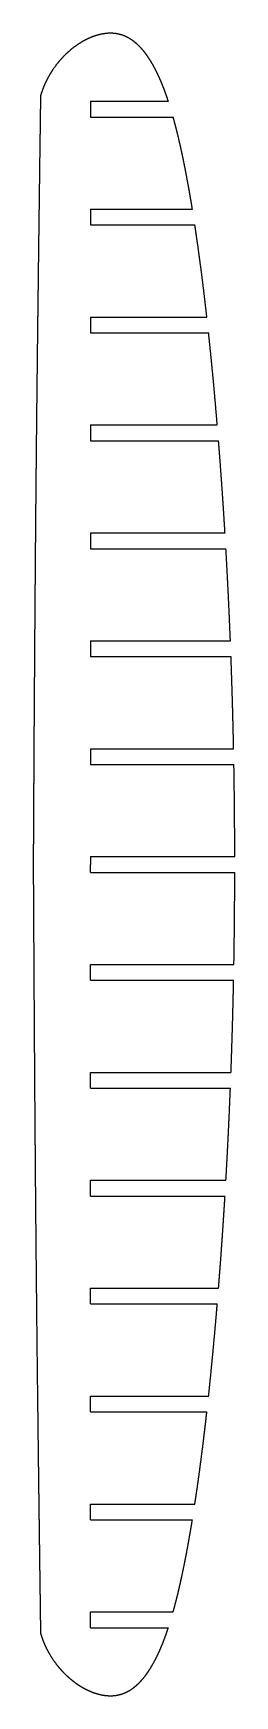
# Model space of a CAD drawing. Header units: metres. Extents: x 22 to 70, y -200 to 200.
import ezdxf

# ---------------------------------------------------------------- set-up
doc = ezdxf.new("R2010")
doc.units = ezdxf.units.M

msp = doc.modelspace()

# ---------------------------------------------------------------- linework, layer by layer
for p, q in [((35.36, 183.9, 353), (54.12, 183.9, 353)), ((35.36, 180.1, 353), (55.28, 180.1, 353)), ((35.36, 157.9, 353), (59.91, 157.9, 353)), ((35.36, 154.1, 353), (60.51, 154.1, 353)), ((35.36, 131.9, 353), (63.4, 131.9, 353)), ((35.36, 128.1, 353), (63.82, 128.1, 353)), ((35.36, 105.9, 353), (65.91, 105.9, 353)), ((35.36, 102.1, 353), (66.22, 102.1, 353)), ((35.36, 79.9, 353), (67.78, 79.9, 353)), ((35.36, 76.1, 353), (68, 76.1, 353)), ((35.36, 53.9, 353), (69.08, 53.9, 353)), ((35.36, 50.1, 353), (69.22, 50.1, 353)), ((35.36, 27.9, 353), (69.86, 27.9, 353)), ((35.36, 24.1, 353), (69.93, 24.1, 353)), ((35.36, 1.9, 353), (70.13, 1.9, 353)), ((35.36, -1.9, 353), (70.13, -1.9, 353)), ((35.36, -24.1, 353), (69.93, -24.1, 353)), ((35.36, -27.9, 353), (69.86, -27.9, 353)), ((35.36, -50.1, 353), (69.22, -50.1, 353)), ((35.36, -53.9, 353), (69.08, -53.9, 353)), ((35.36, -76.1, 353), (68, -76.1, 353)), ((35.36, -79.9, 353), (67.78, -79.9, 353)), ((35.36, -102.1, 353), (66.22, -102.1, 353)), ((35.36, -105.9, 353), (65.92, -105.9, 353)), ((35.36, -128.1, 353), (63.82, -128.1, 353)), ((35.36, -131.9, 353), (63.4, -131.9, 353)), ((35.36, -154.1, 353), (60.5, -154.1, 353)), ((35.36, -157.9, 353), (59.91, -157.9, 353)), ((35.36, -180.1, 353), (55.27, -180.1, 353)), ((35.36, -183.9, 353), (54.12, -183.9, 353))]:
    msp.add_line(p, q)
for points, knots in [([(54.12, 183.9, 353), (54.11, 183.94, 353), (54.09, 183.99, 353), (54.08, 184.03, 353), (54.06, 184.07, 353), (54.05, 184.12, 353), (54.04, 184.16, 353), (54.02, 184.21, 353), (53.82, 184.81, 353), (53.62, 185.37, 353), (53.43, 185.93, 353), (53.22, 186.49, 353), (53.01, 187.04, 353), (52.79, 187.59, 353), (52.57, 188.14, 353), (52.09, 189.27, 353), (51.83, 189.86, 353), (51.56, 190.43, 353), (51.28, 191.01, 353), (51, 191.58, 353), (50.7, 192.14, 353), (50.38, 192.7, 353), (49.78, 193.7, 353), (49.5, 194.15, 353), (49.21, 194.6, 353), (48.9, 195.04, 353), (48.58, 195.47, 353), (48.25, 195.89, 353), (47.91, 196.29, 353), (47.22, 197.05, 353), (46.87, 197.4, 353), (46.52, 197.74, 353), (46.15, 198.06, 353), (45.77, 198.36, 353), (45.37, 198.65, 353), (44.95, 198.91, 353), (44.27, 199.29, 353), (44.01, 199.43, 353), (43.74, 199.55, 353), (43.46, 199.67, 353), (43.19, 199.78, 353), (42.91, 199.87, 353), (42.62, 199.95, 353), (41.99, 200.11, 353), (41.65, 200.18, 353), (41.3, 200.24, 353), (40.95, 200.27, 353), (40.59, 200.3, 353), (40.24, 200.3, 353), (39.89, 200.29, 353), (39.26, 200.26, 353), (38.98, 200.23, 353), (38.7, 200.19, 353), (38.43, 200.15, 353), (38.15, 200.1, 353), (37.88, 200.04, 353), (37.6, 199.98, 353), (37.19, 199.87, 353), (37.04, 199.83, 353), (36.89, 199.79, 353), (36.75, 199.75, 353), (36.6, 199.7, 353), (36.46, 199.66, 353), (36.31, 199.61, 353), (36.02, 199.51, 353), (35.88, 199.45, 353), (35.73, 199.4, 353), (35.59, 199.34, 353), (35.44, 199.28, 353), (35.3, 199.22, 353), (35.16, 199.16, 353), (34.68, 198.95, 353), (34.36, 198.8, 353), (34.03, 198.64, 353), (33.72, 198.47, 353), (33.4, 198.29, 353), (33.09, 198.11, 353), (32.79, 197.92, 353), (31.63, 197.17, 353), (30.81, 196.56, 353), (30.02, 195.91, 353), (29.27, 195.21, 353), (28.55, 194.48, 353), (27.88, 193.71, 353), (27.24, 192.91, 353), (26.08, 191.3, 353), (25.56, 190.49, 353), (25.07, 189.66, 353), (24.62, 188.81, 353), (24.22, 187.93, 353), (23.86, 187.04, 353), (23.54, 186.13, 353), (23.28, 185.2, 353)], [0, 0, 0, 0, 0, 0, 0, 0, 0, 0.007893, 0.007893, 0.007893, 0.007893, 0.007893, 0.007893, 0.007893, 0.10943, 0.10943, 0.10943, 0.10943, 0.10943, 0.10943, 0.10943, 0.218662, 0.218662, 0.218662, 0.218662, 0.218662, 0.218662, 0.218662, 0.310132, 0.310132, 0.310132, 0.310132, 0.310132, 0.310132, 0.310132, 0.393943, 0.393943, 0.393943, 0.393943, 0.393943, 0.393943, 0.393943, 0.444745, 0.444745, 0.444745, 0.444745, 0.444745, 0.444745, 0.444745, 0.505168, 0.505168, 0.505168, 0.505168, 0.505168, 0.505168, 0.505168, 0.553098, 0.553098, 0.553098, 0.553098, 0.553098, 0.553098, 0.553098, 0.579249, 0.579249, 0.579249, 0.579249, 0.579249, 0.579249, 0.579249, 0.60564, 0.60564, 0.60564, 0.60564, 0.60564, 0.60564, 0.60564, 0.666258, 0.666258, 0.666258, 0.666258, 0.666258, 0.666258, 0.666258, 0.838028, 0.838028, 0.838028, 0.838028, 0.838028, 0.838028, 0.838028, 1, 1, 1, 1, 1, 1, 1, 1, 1]), ([(23.28, 185.2, 353), (23.28, 185.2, 353), (23.28, 185.2, 353), (23.28, 185.2, 353), (23.28, 185.2, 353), (23.28, 185.2, 353), (23.28, 185.2, 353), (23.28, 185.2, 353), (23.28, 185.2, 353), (23.28, 185.2, 353), (23.28, 185.19, 353), (23.28, 185.19, 353), (23.28, 185.19, 353), (23.28, 185.18, 353), (23.28, 185.18, 353), (23.28, 185.16, 353), (23.28, 185.15, 353), (23.28, 185.14, 353), (23.28, 185.13, 353), (23.28, 185.12, 353), (23.27, 185.1, 353), (23.27, 185.08, 353), (23.27, 185.04, 353), (23.27, 185.01, 353), (23.27, 184.98, 353), (23.27, 184.95, 353), (23.27, 184.91, 353), (23.27, 184.87, 353), (23.27, 184.82, 353), (23.27, 184.69, 353), (23.27, 184.62, 353), (23.27, 184.54, 353), (23.27, 184.47, 353), (23.27, 184.39, 353), (23.26, 184.31, 353), (23.26, 184.23, 353), (23.26, 184.02, 353), (23.26, 183.88, 353), (23.26, 183.74, 353), (23.26, 183.6, 353), (23.25, 183.46, 353), (23.25, 183.32, 353), (23.25, 183.18, 353), (23.24, 182.81, 353), (23.24, 182.57, 353), (23.24, 182.34, 353), (23.24, 182.1, 353), (23.23, 181.87, 353), (23.23, 181.64, 353), (23.23, 181.4, 353), (23.22, 180.69, 353), (23.21, 180.21, 353), (23.2, 179.72, 353), (23.2, 179.24, 353), (23.19, 178.76, 353), (23.18, 178.28, 353), (23.18, 177.8, 353), (23.16, 176.38, 353), (23.15, 175.44, 353), (23.13, 174.5, 353), (23.12, 173.56, 353), (23.11, 172.62, 353), (23.1, 171.68, 353), (23.08, 170.74, 353), (23.05, 168.49, 353), (23.04, 167.18, 353), (23.02, 165.87, 353), (23, 164.56, 353), (22.98, 163.25, 353), (22.97, 161.94, 353), (22.95, 160.63, 353), (22.9, 156.66, 353), (22.86, 153.99, 353), (22.83, 151.32, 353), (22.8, 148.66, 353), (22.76, 145.99, 353), (22.73, 143.32, 353), (22.7, 140.66, 353), (22.63, 134.99, 353), (22.59, 131.98, 353), (22.55, 128.98, 353), (22.52, 125.97, 353), (22.48, 122.96, 353), (22.45, 119.96, 353), (22.42, 116.95, 353), (22.35, 111.29, 353), (22.32, 108.63, 353), (22.3, 105.96, 353), (22.27, 103.3, 353), (22.24, 100.64, 353), (22.21, 97.98, 353), (22.19, 95.32, 353), (22.14, 90, 353), (22.11, 87.34, 353), (22.09, 84.67, 353), (22.07, 82.01, 353), (22.04, 79.35, 353), (22.02, 76.69, 353), (22, 74.03, 353), (21.94, 66.48, 353), (21.9, 61.6, 353), (21.87, 56.71, 353), (21.83, 51.83, 353), (21.8, 46.94, 353), (21.77, 42.06, 353), (21.73, 37.17, 353), (21.69, 30.58, 353), (21.68, 28.87, 353), (21.67, 27.16, 353), (21.66, 25.45, 353), (21.65, 23.74, 353), (21.64, 22.03, 353), (21.63, 20.33, 353), (21.62, 18.04, 353), (21.62, 17.47, 353), (21.61, 16.9, 353), (21.61, 16.32, 353), (21.61, 15.75, 353), (21.6, 15.18, 353), (21.6, 14.6, 353), (21.6, 13.51, 353), (21.59, 13, 353), (21.59, 12.51, 353), (21.59, 12.03, 353), (21.58, 11.57, 353), (21.58, 11.12, 353), (21.58, 10.68, 353), (21.57, 9.63, 353), (21.57, 9, 353), (21.57, 8.37, 353), (21.56, 7.74, 353), (21.56, 7.11, 353), (21.56, 6.48, 353), (21.55, 5.85, 353), (21.55, 4.89, 353), (21.54, 4.57, 353), (21.54, 4.24, 353), (21.54, 3.91, 353), (21.54, 3.59, 353), (21.54, 3.26, 353), (21.53, 2.93, 353), (21.53, 2.45, 353), (21.53, 2.3, 353), (21.53, 2.15, 353), (21.53, 2, 353), (21.53, 1.85, 353), (21.53, 1.7, 353), (21.53, 1.55, 353), (21.53, 1.3, 353), (21.52, 1.2, 353), (21.52, 1.11, 353), (21.52, 1.01, 353), (21.52, 0.92, 353), (21.52, 0.82, 353), (21.52, 0.73, 353), (21.52, 0.58, 353), (21.52, 0.53, 353), (21.52, 0.47, 353), (21.52, 0.42, 353), (21.52, 0.37, 353), (21.52, 0.32, 353), (21.52, 0.27, 353), (21.52, 0.19, 353), (21.52, 0.17, 353), (21.52, 0.14, 353), (21.52, 0.12, 353), (21.52, 0.1, 353), (21.52, 0.08, 353), (21.52, 0.06, 353), (21.52, 0.03, 353), (21.52, 0.02, 353), (21.52, 0.01, 353), (21.52, 0.01, 353), (21.52, 0, 353), (21.52, 0, 353), (21.52, 0, 353), (21.52, 0, 353), (21.52, 0, 353), (21.52, 0, 353), (21.52, 0, 353), (21.52, 0, 353), (21.52, 0, 353), (21.52, -0.01, 353), (21.52, -0.02, 353), (21.52, -0.03, 353), (21.52, -0.05, 353), (21.52, -0.06, 353), (21.52, -0.08, 353), (21.52, -0.1, 353), (21.52, -0.12, 353), (21.52, -0.15, 353), (21.52, -0.17, 353), (21.52, -0.18, 353), (21.52, -0.2, 353), (21.52, -0.22, 353), (21.52, -0.24, 353), (21.52, -0.26, 353), (21.52, -0.3, 353), (21.52, -0.33, 353), (21.52, -0.35, 353), (21.52, -0.38, 353), (21.52, -0.41, 353), (21.52, -0.44, 353), (21.52, -0.47, 353), (21.52, -0.56, 353), (21.52, -0.62, 353), (21.52, -0.69, 353), (21.52, -0.76, 353), (21.52, -0.84, 353), (21.52, -0.92, 353), (21.52, -1.01, 353), (21.52, -1.2, 353), (21.53, -1.3, 353), (21.53, -1.41, 353), (21.53, -1.53, 353), (21.53, -1.65, 353), (21.53, -1.78, 353), (21.53, -1.92, 353), (21.53, -2.31, 353), (21.53, -2.55, 353), (21.53, -2.8, 353), (21.54, -3.05, 353), (21.54, -3.29, 353), (21.54, -3.54, 353), (21.54, -3.79, 353), (21.54, -4.51, 353), (21.55, -4.99, 353), (21.55, -5.47, 353), (21.55, -5.95, 353), (21.55, -6.44, 353), (21.56, -6.92, 353), (21.56, -7.4, 353), (21.57, -8.82, 353), (21.57, -9.76, 353), (21.58, -10.7, 353), (21.58, -11.64, 353), (21.59, -12.58, 353), (21.6, -13.52, 353), (21.6, -14.46, 353), (21.61, -16.71, 353), (21.62, -18.02, 353), (21.63, -19.32, 353), (21.64, -20.63, 353), (21.64, -21.94, 353), (21.65, -23.25, 353), (21.66, -24.56, 353), (21.68, -28.54, 353), (21.7, -31.2, 353), (21.71, -33.87, 353), (21.73, -36.53, 353), (21.75, -39.2, 353), (21.77, -41.86, 353), (21.78, -44.53, 353), (21.82, -50.2, 353), (21.84, -53.21, 353), (21.86, -56.21, 353), (21.88, -59.22, 353), (21.91, -62.22, 353), (21.93, -65.23, 353), (21.95, -68.23, 353), (22, -73.9, 353), (22.02, -76.56, 353), (22.04, -79.22, 353), (22.07, -81.88, 353), (22.09, -84.54, 353), (22.11, -87.2, 353), (22.14, -89.86, 353), (22.19, -95.19, 353), (22.21, -97.85, 353), (22.24, -100.51, 353), (22.27, -103.17, 353), (22.29, -105.83, 353), (22.32, -108.49, 353), (22.35, -111.15, 353), (22.43, -118.7, 353), (22.49, -123.59, 353), (22.55, -128.48, 353), (22.61, -133.36, 353), (22.66, -138.25, 353), (22.73, -143.13, 353), (22.79, -148.02, 353), (22.87, -154.61, 353), (22.89, -156.32, 353), (22.92, -158.03, 353), (22.94, -159.74, 353), (22.96, -161.45, 353), (22.98, -163.16, 353), (23.01, -164.87, 353), (23.04, -167.15, 353), (23.04, -167.73, 353), (23.05, -168.3, 353), (23.06, -168.87, 353), (23.07, -169.45, 353), (23.07, -170.02, 353), (23.08, -170.59, 353), (23.1, -171.69, 353), (23.1, -172.2, 353), (23.11, -172.69, 353), (23.12, -173.17, 353), (23.12, -173.63, 353), (23.13, -174.08, 353), (23.13, -174.52, 353), (23.15, -175.57, 353), (23.16, -176.2, 353), (23.17, -176.83, 353), (23.17, -177.46, 353), (23.18, -178.09, 353), (23.19, -178.72, 353), (23.2, -179.35, 353), (23.21, -180.31, 353), (23.22, -180.63, 353), (23.22, -180.96, 353), (23.22, -181.29, 353), (23.23, -181.61, 353), (23.23, -181.94, 353), (23.24, -182.27, 353), (23.24, -182.75, 353), (23.25, -182.9, 353), (23.25, -183.05, 353), (23.25, -183.2, 353), (23.25, -183.35, 353), (23.25, -183.5, 353), (23.26, -183.65, 353), (23.26, -183.9, 353), (23.26, -184, 353), (23.26, -184.09, 353), (23.26, -184.19, 353), (23.26, -184.28, 353), (23.27, -184.38, 353), (23.27, -184.47, 353), (23.27, -184.62, 353), (23.27, -184.67, 353), (23.27, -184.73, 353), (23.27, -184.78, 353), (23.27, -184.83, 353), (23.27, -184.88, 353), (23.27, -184.93, 353), (23.27, -185.01, 353), (23.27, -185.03, 353), (23.27, -185.06, 353), (23.27, -185.08, 353), (23.27, -185.1, 353), (23.28, -185.12, 353), (23.28, -185.14, 353), (23.28, -185.17, 353), (23.28, -185.17, 353), (23.28, -185.18, 353), (23.28, -185.18, 353), (23.28, -185.19, 353), (23.28, -185.19, 353), (23.28, -185.19, 353), (23.28, -185.2, 353), (23.28, -185.2, 353), (23.28, -185.2, 353), (23.28, -185.2, 353), (23.28, -185.2, 353), (23.28, -185.2, 353), (23.28, -185.2, 353), (23.28, -185.2, 353)], [0, 0, 0, 0, 0, 0, 0, 0, 0, 0.001442, 0.001442, 0.001442, 0.001442, 0.001442, 0.001442, 0.001442, 0.002945, 0.002945, 0.002945, 0.002945, 0.002945, 0.002945, 0.002945, 0.004448, 0.004448, 0.004448, 0.004448, 0.004448, 0.004448, 0.004448, 0.006251, 0.006251, 0.006251, 0.006251, 0.006251, 0.006251, 0.006251, 0.008918, 0.008918, 0.008918, 0.008918, 0.008918, 0.008918, 0.008918, 0.013744, 0.013744, 0.013744, 0.013744, 0.013744, 0.013744, 0.013744, 0.021794, 0.021794, 0.021794, 0.021794, 0.021794, 0.021794, 0.021794, 0.038331, 0.038331, 0.038331, 0.038331, 0.038331, 0.038331, 0.038331, 0.070626, 0.070626, 0.070626, 0.070626, 0.070626, 0.070626, 0.070626, 0.115608, 0.115608, 0.115608, 0.115608, 0.115608, 0.115608, 0.115608, 0.207175, 0.207175, 0.207175, 0.207175, 0.207175, 0.207175, 0.207175, 0.310394, 0.310394, 0.310394, 0.310394, 0.310394, 0.310394, 0.310394, 0.401785, 0.401785, 0.401785, 0.401785, 0.401785, 0.401785, 0.401785, 0.493183, 0.493183, 0.493183, 0.493183, 0.493183, 0.493183, 0.493183, 0.660949, 0.660949, 0.660949, 0.660949, 0.660949, 0.660949, 0.660949, 0.719623, 0.719623, 0.719623, 0.719623, 0.719623, 0.719623, 0.719623, 0.739326, 0.739326, 0.739326, 0.739326, 0.739326, 0.739326, 0.739326, 0.757232, 0.757232, 0.757232, 0.757232, 0.757232, 0.757232, 0.757232, 0.78389, 0.78389, 0.78389, 0.78389, 0.78389, 0.78389, 0.78389, 0.79773, 0.79773, 0.79773, 0.79773, 0.79773, 0.79773, 0.79773, 0.80416, 0.80416, 0.80416, 0.80416, 0.80416, 0.80416, 0.80416, 0.808229, 0.808229, 0.808229, 0.808229, 0.808229, 0.808229, 0.808229, 0.810506, 0.810506, 0.810506, 0.810506, 0.810506, 0.810506, 0.810506, 0.811603, 0.811603, 0.811603, 0.811603, 0.811603, 0.811603, 0.811603, 0.812243, 0.812243, 0.812243, 0.812243, 0.812243, 0.812243, 0.812243, 0.81289, 0.81289, 0.81289, 0.81289, 0.81289, 0.81289, 0.81289, 0.813802, 0.813802, 0.813802, 0.813802, 0.813802, 0.813802, 0.813802, 0.814468, 0.814468, 0.814468, 0.814468, 0.814468, 0.814468, 0.814468, 0.815135, 0.815135, 0.815135, 0.815135, 0.815135, 0.815135, 0.815135, 0.816277, 0.816277, 0.816277, 0.816277, 0.816277, 0.816277, 0.816277, 0.81742, 0.81742, 0.81742, 0.81742, 0.81742, 0.81742, 0.81742, 0.819354, 0.819354, 0.819354, 0.819354, 0.819354, 0.819354, 0.819354, 0.823129, 0.823129, 0.823129, 0.823129, 0.823129, 0.823129, 0.823129, 0.830501, 0.830501, 0.830501, 0.830501, 0.830501, 0.830501, 0.830501, 0.840769, 0.840769, 0.840769, 0.840769, 0.840769, 0.840769, 0.840769, 0.861672, 0.861672, 0.861672, 0.861672, 0.861672, 0.861672, 0.861672, 0.885238, 0.885238, 0.885238, 0.885238, 0.885238, 0.885238, 0.885238, 0.906105, 0.906105, 0.906105, 0.906105, 0.906105, 0.906105, 0.906105, 0.926978, 0.926978, 0.926978, 0.926978, 0.926978, 0.926978, 0.926978, 0.965298, 0.965298, 0.965298, 0.965298, 0.965298, 0.965298, 0.965298, 0.978701, 0.978701, 0.978701, 0.978701, 0.978701, 0.978701, 0.978701, 0.983202, 0.983202, 0.983202, 0.983202, 0.983202, 0.983202, 0.983202, 0.987293, 0.987293, 0.987293, 0.987293, 0.987293, 0.987293, 0.987293, 0.993383, 0.993383, 0.993383, 0.993383, 0.993383, 0.993383, 0.993383, 0.996544, 0.996544, 0.996544, 0.996544, 0.996544, 0.996544, 0.996544, 0.998013, 0.998013, 0.998013, 0.998013, 0.998013, 0.998013, 0.998013, 0.998942, 0.998942, 0.998942, 0.998942, 0.998942, 0.998942, 0.998942, 0.999463, 0.999463, 0.999463, 0.999463, 0.999463, 0.999463, 0.999463, 0.999713, 0.999713, 0.999713, 0.999713, 0.999713, 0.999713, 0.999713, 0.999816, 0.999816, 0.999816, 0.999816, 0.999816, 0.999816, 0.999816, 1, 1, 1, 1, 1, 1, 1, 1, 1]), ([(59.91, 157.9, 353), (59.79, 158.66, 353), (59.66, 159.42, 353), (59.53, 160.17, 353), (59.4, 160.93, 353), (59.27, 161.69, 353), (59.14, 162.44, 353), (59.01, 163.2, 353), (58.6, 165.43, 353), (58.32, 166.9, 353), (58.04, 168.37, 353), (57.74, 169.83, 353), (57.43, 171.3, 353), (57.11, 172.76, 353), (56.78, 174.22, 353), (56.31, 176.16, 353), (56.19, 176.63, 353), (56.08, 177.1, 353), (55.96, 177.56, 353), (55.84, 178.02, 353), (55.72, 178.47, 353), (55.6, 178.92, 353), (55.46, 179.45, 353), (55.43, 179.55, 353), (55.4, 179.64, 353), (55.38, 179.73, 353), (55.35, 179.82, 353), (55.33, 179.92, 353), (55.3, 180.01, 353), (55.28, 180.1, 353)], [0, 0, 0, 0, 0, 0, 0, 0, 0, 0.268254, 0.268254, 0.268254, 0.268254, 0.268254, 0.268254, 0.268254, 0.790781, 0.790781, 0.790781, 0.790781, 0.790781, 0.790781, 0.790781, 0.963628, 0.963628, 0.963628, 0.963628, 0.963628, 0.963628, 0.963628, 1, 1, 1, 1, 1, 1, 1, 1, 1]), ([(63.4, 131.9, 353), (63.13, 134.28, 353), (62.86, 136.66, 353), (62.57, 139.04, 353), (62.28, 141.42, 353), (61.97, 143.8, 353), (61.65, 146.17, 353), (61.32, 148.55, 353), (60.92, 151.32, 353), (60.86, 151.72, 353), (60.81, 152.11, 353), (60.75, 152.51, 353), (60.69, 152.91, 353), (60.63, 153.31, 353), (60.57, 153.7, 353), (60.51, 154.1, 353)], [0, 0, 0, 0, 0, 0, 0, 0, 0, 0.856447, 0.856447, 0.856447, 0.856447, 0.856447, 0.856447, 0.856447, 1, 1, 1, 1, 1, 1, 1, 1, 1]), ([(67.78, 79.9, 353), (67.65, 82.06, 353), (67.51, 84.21, 353), (67.37, 86.36, 353), (67.23, 88.52, 353), (67.08, 90.67, 353), (66.93, 92.83, 353), (66.77, 94.98, 353), (66.56, 97.75, 353), (66.51, 98.37, 353), (66.47, 99, 353), (66.42, 99.62, 353), (66.37, 100.24, 353), (66.32, 100.86, 353), (66.27, 101.48, 353), (66.22, 102.1, 353)], [0, 0, 0, 0, 0, 0, 0, 0, 0, 0.776107, 0.776107, 0.776107, 0.776107, 0.776107, 0.776107, 0.776107, 1, 1, 1, 1, 1, 1, 1, 1, 1]), ([(66.22, -102.1, 353), (66.23, -102, 353), (66.24, -101.91, 353), (66.25, -101.81, 353), (66.26, -101.71, 353), (66.26, -101.62, 353), (66.27, -101.52, 353), (66.28, -101.42, 353), (66.34, -100.64, 353), (66.39, -99.95, 353), (66.45, -99.27, 353), (66.5, -98.58, 353), (66.55, -97.89, 353), (66.6, -97.21, 353), (66.66, -96.52, 353), (66.85, -93.84, 353), (67, -91.85, 353), (67.14, -89.86, 353), (67.27, -87.87, 353), (67.41, -85.88, 353), (67.53, -83.88, 353), (67.66, -81.89, 353), (67.78, -79.9, 353)], [0, 0, 0, 0, 0, 0, 0, 0, 0, 0.034992, 0.034992, 0.034992, 0.034992, 0.034992, 0.034992, 0.034992, 0.283025, 0.283025, 0.283025, 0.283025, 0.283025, 0.283025, 0.283025, 1, 1, 1, 1, 1, 1, 1, 1, 1]), ([(63.82, -128.1, 353), (64.09, -125.54, 353), (64.36, -122.97, 353), (64.61, -120.41, 353), (64.86, -117.84, 353), (65.1, -115.28, 353), (65.33, -112.71, 353), (65.56, -110.14, 353), (65.79, -107.37, 353), (65.81, -107.16, 353), (65.83, -106.95, 353), (65.85, -106.74, 353), (65.86, -106.53, 353), (65.88, -106.32, 353), (65.9, -106.11, 353), (65.92, -105.9, 353)], [0, 0, 0, 0, 0, 0, 0, 0, 0, 0.924635, 0.924635, 0.924635, 0.924635, 0.924635, 0.924635, 0.924635, 1, 1, 1, 1, 1, 1, 1, 1, 1]), ([(60.5, -154.1, 353), (60.76, -152.4, 353), (61.02, -150.69, 353), (61.26, -148.99, 353), (61.5, -147.28, 353), (61.73, -145.57, 353), (61.95, -143.87, 353), (62.17, -142.16, 353), (62.52, -139.38, 353), (62.65, -138.31, 353), (62.78, -137.24, 353), (62.91, -136.18, 353), (63.04, -135.11, 353), (63.16, -134.04, 353), (63.28, -132.97, 353), (63.4, -131.9, 353)], [0, 0, 0, 0, 0, 0, 0, 0, 0, 0.615549, 0.615549, 0.615549, 0.615549, 0.615549, 0.615549, 0.615549, 1, 1, 1, 1, 1, 1, 1, 1, 1]), ([(55.27, -180.1, 353), (55.37, -179.76, 353), (55.46, -179.42, 353), (55.55, -179.08, 353), (55.64, -178.75, 353), (55.73, -178.41, 353), (55.82, -178.07, 353), (55.91, -177.73, 353), (56.2, -176.58, 353), (56.4, -175.78, 353), (56.59, -174.98, 353), (56.78, -174.18, 353), (56.96, -173.37, 353), (57.14, -172.56, 353), (57.32, -171.76, 353), (57.84, -169.33, 353), (58.17, -167.7, 353), (58.48, -166.07, 353), (58.79, -164.44, 353), (59.08, -162.81, 353), (59.36, -161.17, 353), (59.64, -159.54, 353), (59.91, -157.9, 353)], [0, 0, 0, 0, 0, 0, 0, 0, 0, 0.123855, 0.123855, 0.123855, 0.123855, 0.123855, 0.123855, 0.123855, 0.415041, 0.415041, 0.415041, 0.415041, 0.415041, 0.415041, 0.415041, 1, 1, 1, 1, 1, 1, 1, 1, 1]), ([(23.28, -185.2, 353), (23.54, -186.13, 353), (23.86, -187.05, 353), (24.23, -187.95, 353), (24.64, -188.84, 353), (25.09, -189.7, 353), (25.58, -190.54, 353), (26.11, -191.35, 353), (27.13, -192.76, 353), (27.61, -193.37, 353), (28.11, -193.96, 353), (28.63, -194.54, 353), (29.17, -195.09, 353), (29.74, -195.62, 353), (30.32, -196.12, 353), (31.42, -196.99, 353), (31.92, -197.37, 353), (32.44, -197.72, 353), (32.97, -198.06, 353), (33.51, -198.37, 353), (34.07, -198.67, 353), (34.63, -198.94, 353), (35.46, -199.29, 353), (35.71, -199.39, 353), (35.96, -199.49, 353), (36.21, -199.58, 353), (36.47, -199.66, 353), (36.72, -199.74, 353), (36.98, -199.82, 353), (37.51, -199.96, 353), (37.78, -200.03, 353), (38.06, -200.09, 353), (38.33, -200.14, 353), (38.61, -200.18, 353), (38.89, -200.22, 353), (39.16, -200.25, 353), (39.79, -200.29, 353), (40.15, -200.3, 353), (40.5, -200.3, 353), (40.85, -200.28, 353), (41.2, -200.25, 353), (41.55, -200.2, 353), (41.9, -200.13, 353), (42.72, -199.94, 353), (43.18, -199.79, 353), (43.64, -199.62, 353), (44.09, -199.41, 353), (44.52, -199.18, 353), (44.94, -198.93, 353), (45.35, -198.65, 353), (46.03, -198.13, 353), (46.32, -197.9, 353), (46.6, -197.65, 353), (46.87, -197.4, 353), (47.13, -197.14, 353), (47.39, -196.87, 353), (47.64, -196.59, 353), (48.31, -195.81, 353), (48.71, -195.3, 353), (49.1, -194.76, 353), (49.47, -194.22, 353), (49.82, -193.66, 353), (50.15, -193.1, 353), (50.47, -192.53, 353), (51.19, -191.18, 353), (51.58, -190.4, 353), (51.95, -189.62, 353), (52.3, -188.82, 353), (52.63, -188.02, 353), (52.95, -187.21, 353), (53.25, -186.39, 353), (53.62, -185.37, 353), (53.69, -185.17, 353), (53.76, -184.96, 353), (53.83, -184.75, 353), (53.9, -184.54, 353), (53.98, -184.33, 353), (54.05, -184.12, 353), (54.12, -183.9, 353)], [0, 0, 0, 0, 0, 0, 0, 0, 0, 0.0182657, 0.0182657, 0.0182657, 0.0182657, 0.0182657, 0.0182657, 0.0182657, 0.0327951, 0.0327951, 0.0327951, 0.0327951, 0.0327951, 0.0327951, 0.0327951, 0.0445948, 0.0445948, 0.0445948, 0.0445948, 0.0445948, 0.0445948, 0.0445948, 0.0496577, 0.0496577, 0.0496577, 0.0496577, 0.0496577, 0.0496577, 0.0496577, 0.0549209, 0.0549209, 0.0549209, 0.0549209, 0.0549209, 0.0549209, 0.0549209, 0.0615434, 0.0615434, 0.0615434, 0.0615434, 0.0615434, 0.0615434, 0.0615434, 0.0707525, 0.0707525, 0.0707525, 0.0707525, 0.0707525, 0.0707525, 0.0707525, 0.0777249, 0.0777249, 0.0777249, 0.0777249, 0.0777249, 0.0777249, 0.0777249, 0.0900715, 0.0900715, 0.0900715, 0.0900715, 0.0900715, 0.0900715, 0.0900715, 0.1064096, 0.1064096, 0.1064096, 0.1064096, 0.1064096, 0.1064096, 0.1064096, 0.1104553, 0.1104553, 0.1104553, 0.1104553, 0.1104553, 0.1104553, 0.1104553, 0.1104553, 0.1104553])]:
    msp.add_open_spline(points, degree=8, knots=knots)
for points, degree in [([(35.36, 183.9, 353), (35.36, 180.1, 353)], 1), ([(35.36, 157.9, 353), (35.36, 154.1, 353)], 1), ([(35.36, 131.9, 353), (35.36, 128.1, 353)], 1), ([(65.91, 105.9, 353), (65.68, 108.68, 353), (65.45, 111.46, 353), (65.2, 114.23, 353), (64.94, 117.01, 353), (64.68, 119.78, 353), (64.4, 122.56, 353), (64.11, 125.33, 353), (63.82, 128.1, 353)], 8), ([(35.36, 105.9, 353), (35.36, 102.1, 353)], 1), ([(35.36, 79.9, 353), (35.36, 76.1, 353)], 1), ([(69.08, 53.9, 353), (68.97, 56.68, 353), (68.85, 59.45, 353), (68.73, 62.23, 353), (68.59, 65, 353), (68.46, 67.78, 353), (68.31, 70.55, 353), (68.16, 73.33, 353), (68, 76.1, 353)], 8), ([(35.36, 53.9, 353), (35.36, 50.1, 353)], 1), ([(69.86, 27.9, 353), (69.8, 30.68, 353), (69.74, 33.45, 353), (69.67, 36.23, 353), (69.59, 39, 353), (69.51, 41.78, 353), (69.42, 44.55, 353), (69.33, 47.33, 353), (69.22, 50.1, 353)], 8), ([(35.36, 27.9, 353), (35.36, 24.1, 353)], 1), ([(70.13, 1.9, 353), (70.13, 4.68, 353), (70.12, 7.45, 353), (70.1, 10.23, 353), (70.08, 13, 353), (70.05, 15.78, 353), (70.02, 18.55, 353), (69.98, 21.33, 353), (69.93, 24.1, 353)], 8), ([(35.36, 1.9, 353), (35.36, 0, 353)], 1), ([(35.36, -1.9, 353), (35.36, 0, 353)], 1), ([(69.93, -24.1, 353), (69.98, -21.33, 353), (70.02, -18.55, 353), (70.05, -15.78, 353), (70.08, -13, 353), (70.1, -10.23, 353), (70.12, -7.45, 353), (70.13, -4.68, 353), (70.13, -1.9, 353)], 8), ([(35.36, -27.9, 353), (35.36, -24.1, 353)], 1), ([(69.22, -50.1, 353), (69.33, -47.33, 353), (69.42, -44.55, 353), (69.51, -41.78, 353), (69.59, -39, 353), (69.67, -36.23, 353), (69.74, -33.45, 353), (69.8, -30.68, 353), (69.86, -27.9, 353)], 8), ([(35.36, -53.9, 353), (35.36, -50.1, 353)], 1), ([(68, -76.1, 353), (68.16, -73.33, 353), (68.31, -70.55, 353), (68.46, -67.78, 353), (68.6, -65, 353), (68.73, -62.23, 353), (68.85, -59.45, 353), (68.97, -56.68, 353), (69.08, -53.9, 353)], 8), ([(35.36, -79.9, 353), (35.36, -76.1, 353)], 1), ([(35.36, -105.9, 353), (35.36, -102.1, 353)], 1), ([(35.36, -131.9, 353), (35.36, -128.1, 353)], 1), ([(35.36, -157.9, 353), (35.36, -154.1, 353)], 1), ([(35.36, -183.9, 353), (35.36, -180.1, 353)], 1)]:
    msp.add_open_spline(points, degree=degree)

doc.saveas('drawing.dxf')
